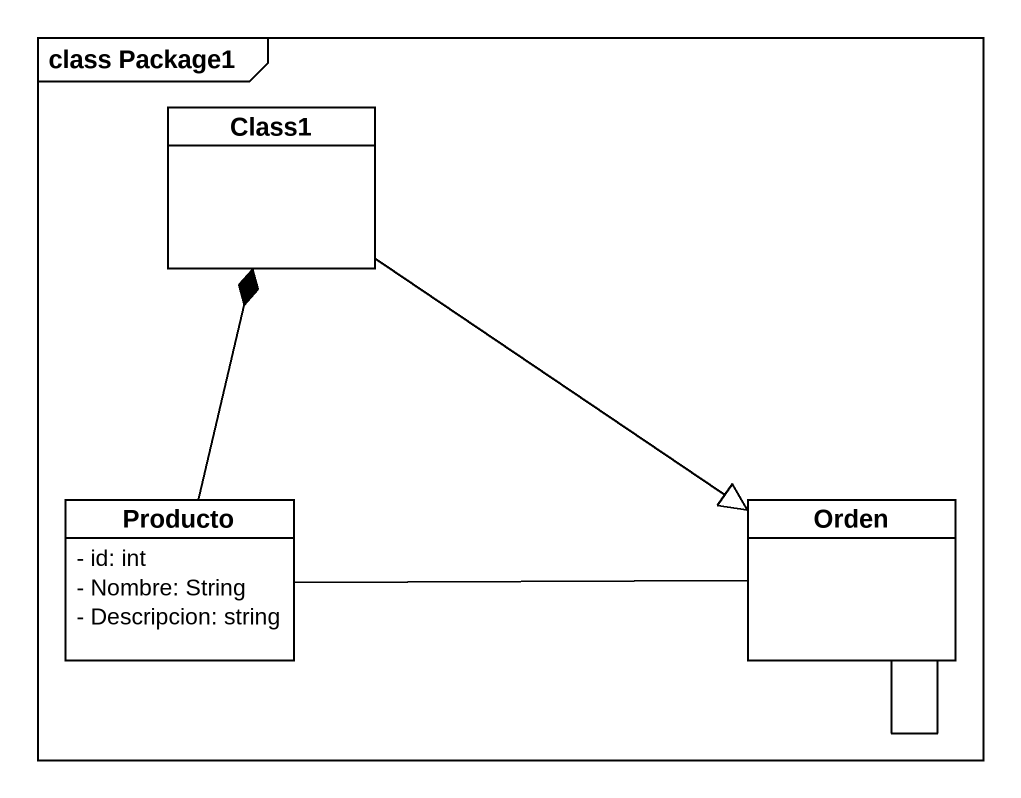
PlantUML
@startuml
mainframe class Package1
hide circle
hide empty members
skinparam classAttributeIconSize 0
class Class1
class Producto {
  - id: int
  - Nombre: String
  - Descripcion: string
}
class Orden
Class1 --|> Orden
Producto -up-* Class1
Producto -right- Orden
Orden -- Orden
@enduml
